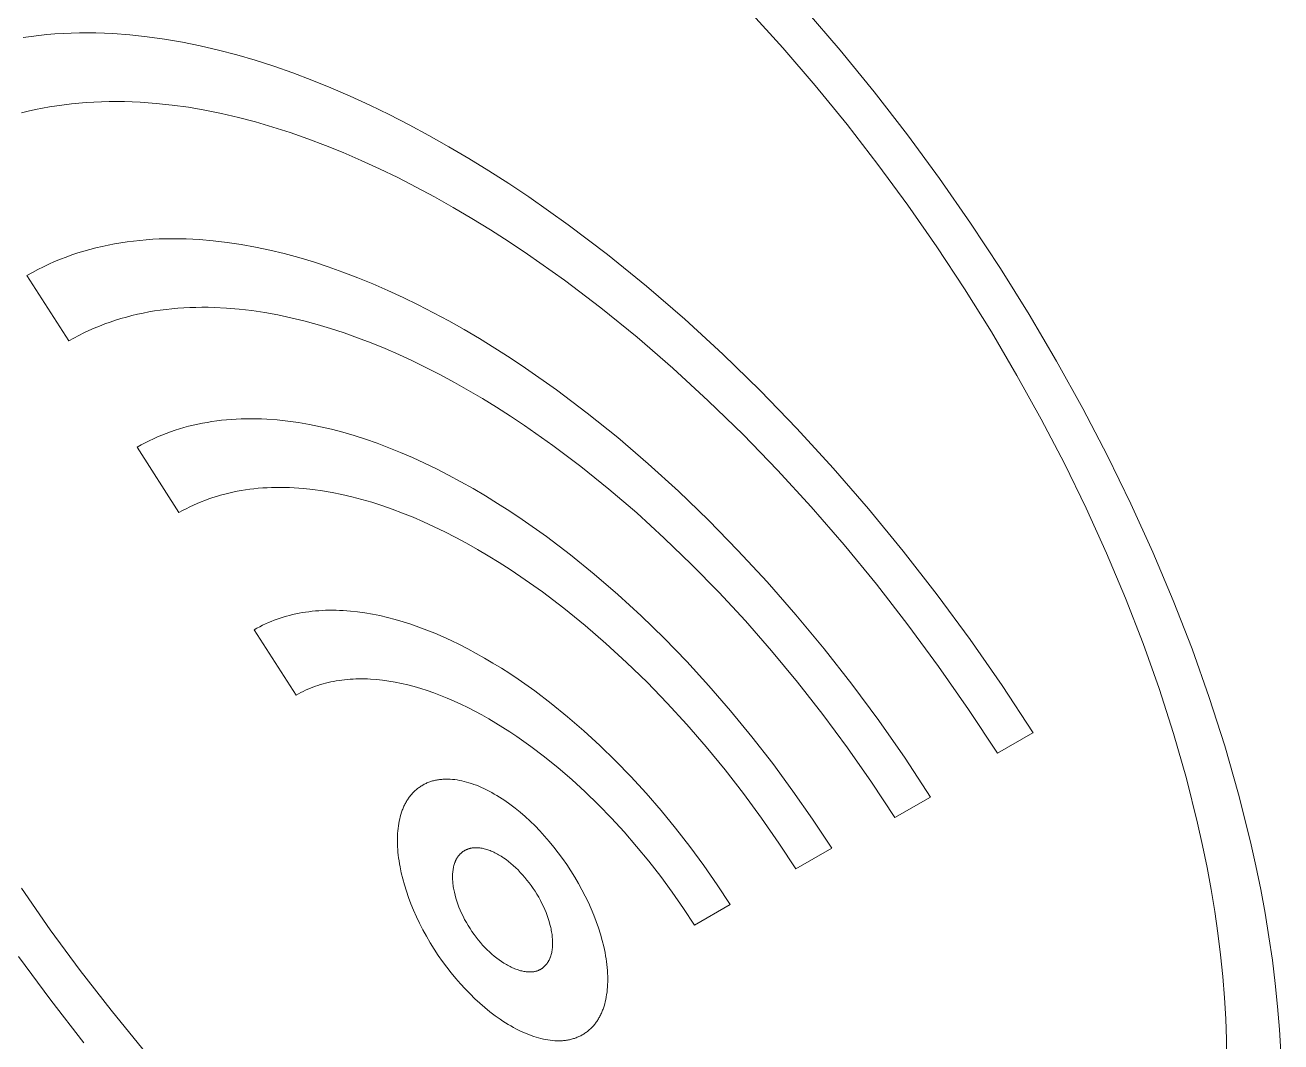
# Model space of a CAD drawing. Header units: inches. Extents: x -8 to 201, y -1 to 136.
# Drawn here: x 146.694 to 147.456, y 69.586 to 70.203 of the extents above; entities that cross this region are included whole.
import ezdxf

# ---------------------------------------------------------------- set-up
doc = ezdxf.new("R2010")
doc.units = ezdxf.units.IN
doc.layers.add('ZANO_R', color=7, linetype='Continuous', lineweight=0)

msp = doc.modelspace()

# ---------------------------------------------------------------- linework, layer by layer
at = {"layer": 'ZANO_R'}
for p, q in [((147.13373, 70.21169), (147.15401, 70.18938)), ((147.18885, 70.18794), (147.1676, 70.21263)), ((146.72234, 70.19824), (146.7174, 70.19802)), ((146.72732, 70.19836), (146.72234, 70.19824)), ((146.73233, 70.19838), (146.72732, 70.19836)), ((146.73738, 70.19832), (146.73233, 70.19838)), ((146.74247, 70.19817), (146.73738, 70.19832)), ((146.69803, 70.19627), (146.69329, 70.1956)), ((146.70282, 70.19685), (146.69803, 70.19627)), ((146.70764, 70.19733), (146.70282, 70.19685)), ((146.7125, 70.19772), (146.70764, 70.19733)), ((146.7174, 70.19802), (146.7125, 70.19772)), ((146.74759, 70.19793), (146.74247, 70.19817)), ((146.75794, 70.19717), (146.74759, 70.19793)), ((146.76842, 70.19605), (146.75794, 70.19717)), ((146.77904, 70.19457), (146.76842, 70.19605)), ((146.78979, 70.19272), (146.77904, 70.19457)), ((146.80066, 70.19052), (146.78979, 70.19272)), ((146.81165, 70.18796), (146.80066, 70.19052)), ((146.82276, 70.18504), (146.81165, 70.18796)), ((146.83398, 70.18175), (146.82276, 70.18504)), ((147.15401, 70.18938), (147.17381, 70.16638)), ((147.20955, 70.16258), (147.18885, 70.18794)), ((146.84531, 70.17811), (146.83398, 70.18175)), ((146.85674, 70.17412), (146.84531, 70.17811)), ((146.86828, 70.16976), (146.85674, 70.17412)), ((146.87991, 70.16505), (146.86828, 70.16976)), ((146.89163, 70.15998), (146.87991, 70.16505)), ((147.17381, 70.16638), (147.19308, 70.14276)), ((147.22966, 70.13659), (147.20955, 70.16258)), ((146.70061, 70.15181), (146.70491, 70.15268)), ((146.70491, 70.15268), (146.70925, 70.15347)), ((146.70925, 70.15347), (146.71363, 70.15418)), ((146.71363, 70.15418), (146.71805, 70.1548)), ((146.71805, 70.1548), (146.72251, 70.15533)), ((146.72251, 70.15533), (146.727, 70.15578)), ((146.727, 70.15578), (146.73153, 70.15615)), ((146.73153, 70.15615), (146.73609, 70.15643)), ((146.73609, 70.15643), (146.74069, 70.15663)), ((146.74069, 70.15663), (146.74533, 70.15674)), ((146.74533, 70.15674), (146.75, 70.15676)), ((146.75, 70.15676), (146.7547, 70.15671)), ((146.7547, 70.15671), (146.75944, 70.15656)), ((146.75944, 70.15656), (146.76421, 70.15634)), ((146.76421, 70.15634), (146.77385, 70.15563)), ((146.77385, 70.15563), (146.78362, 70.15459)), ((146.78362, 70.15459), (146.7935, 70.15321)), ((146.7935, 70.15321), (146.80351, 70.15149)), ((146.90344, 70.15455), (146.89163, 70.15998)), ((146.91534, 70.14877), (146.90344, 70.15455)), ((146.69212, 70.1498), (146.69634, 70.15085)), ((146.69634, 70.15085), (146.70061, 70.15181)), ((146.80351, 70.15149), (146.81364, 70.14944)), ((146.81364, 70.14944), (146.82387, 70.14705)), ((146.82387, 70.14705), (146.83422, 70.14433)), ((146.92732, 70.14263), (146.91534, 70.14877)), ((146.83422, 70.14433), (146.84467, 70.14127)), ((146.84467, 70.14127), (146.85522, 70.13788)), ((146.85522, 70.13788), (146.86587, 70.13416)), ((146.93937, 70.13614), (146.92732, 70.14263)), ((147.19308, 70.14276), (147.21181, 70.11857)), ((146.86587, 70.13416), (146.87661, 70.1301)), ((146.87661, 70.1301), (146.88744, 70.12571)), ((146.9515, 70.1293), (146.93937, 70.13614)), ((147.24914, 70.11004), (147.22966, 70.13659)), ((146.88744, 70.12571), (146.89836, 70.12099)), ((146.96365, 70.12213), (146.9515, 70.1293)), ((146.97577, 70.11466), (146.96365, 70.12213)), ((146.89836, 70.12099), (146.90936, 70.11594)), ((146.90936, 70.11594), (146.92044, 70.11056)), ((146.98786, 70.1069), (146.97577, 70.11466)), ((147.21181, 70.11857), (147.22996, 70.09384)), ((146.92044, 70.11056), (146.9316, 70.10484)), ((146.99992, 70.09885), (146.98786, 70.1069)), ((147.26797, 70.08297), (147.24914, 70.11004)), ((146.9316, 70.10484), (146.94282, 70.0988)), ((146.94282, 70.0988), (146.95412, 70.09242)), ((146.95412, 70.09242), (146.96543, 70.08574)), ((147.02391, 70.08191), (146.99992, 70.09885)), ((147.22996, 70.09384), (147.24749, 70.06863)), ((146.96543, 70.08574), (146.97672, 70.07879)), ((146.97672, 70.07879), (146.98798, 70.07156)), ((147.04771, 70.06386), (147.02391, 70.08191)), ((147.28611, 70.05543), (147.26797, 70.08297)), ((146.74106, 70.06883), (146.73735, 70.06795)), ((146.7448, 70.06963), (146.74106, 70.06883)), ((146.74858, 70.07036), (146.7448, 70.06963)), ((146.75238, 70.07101), (146.74858, 70.07036)), ((146.75622, 70.07158), (146.75238, 70.07101)), ((146.76008, 70.07208), (146.75622, 70.07158)), ((146.76398, 70.0725), (146.76008, 70.07208)), ((146.7679, 70.07285), (146.76398, 70.0725)), ((146.77185, 70.07312), (146.7679, 70.07285)), ((146.77583, 70.07332), (146.77185, 70.07312)), ((146.77984, 70.07344), (146.77583, 70.07332)), ((146.78387, 70.07349), (146.77984, 70.07344)), ((146.78793, 70.07347), (146.78387, 70.07349)), ((146.79201, 70.07337), (146.78793, 70.07347)), ((146.80025, 70.07296), (146.79201, 70.07337)), ((146.80859, 70.07225), (146.80025, 70.07296)), ((146.81702, 70.07126), (146.80859, 70.07225)), ((146.82554, 70.06998), (146.81702, 70.07126)), ((146.83414, 70.06842), (146.82554, 70.06998)), ((146.98798, 70.07156), (146.99921, 70.06407)), ((146.7193, 70.06237), (146.71579, 70.06102)), ((146.72284, 70.06365), (146.7193, 70.06237)), ((146.72641, 70.06484), (146.72284, 70.06365)), ((146.73003, 70.06595), (146.72641, 70.06484)), ((146.73367, 70.06699), (146.73003, 70.06595)), ((146.73735, 70.06795), (146.73367, 70.06699)), ((146.84281, 70.06658), (146.83414, 70.06842)), ((146.85156, 70.06446), (146.84281, 70.06658)), ((146.86038, 70.06207), (146.85156, 70.06446)), ((146.86927, 70.05941), (146.86038, 70.06207)), ((146.99921, 70.06407), (147.02155, 70.04828)), ((147.07129, 70.04474), (147.04771, 70.06386)), ((147.24749, 70.06863), (147.26439, 70.04298)), ((146.70212, 70.05482), (146.6988, 70.05307)), ((146.70548, 70.05649), (146.70212, 70.05482)), ((146.70888, 70.05808), (146.70548, 70.05649)), ((146.71232, 70.05959), (146.70888, 70.05808)), ((146.71579, 70.06102), (146.71232, 70.05959)), ((146.87821, 70.05647), (146.86927, 70.05941)), ((146.88722, 70.05327), (146.87821, 70.05647)), ((147.30353, 70.02748), (147.28611, 70.05543)), ((146.6988, 70.05307), (146.69552, 70.05124)), ((146.69552, 70.05124), (146.72094, 70.01156)), ((146.89627, 70.04981), (146.88722, 70.05327)), ((146.90537, 70.04608), (146.89627, 70.04981)), ((146.91452, 70.04209), (146.90537, 70.04608)), ((147.02155, 70.04828), (147.04372, 70.03148)), ((146.9237, 70.03784), (146.91452, 70.04209)), ((147.09461, 70.02459), (147.07129, 70.04474)), ((147.26439, 70.04298), (147.28061, 70.01695)), ((146.77642, 70.03015), (146.77995, 70.03061)), ((146.77995, 70.03061), (146.78351, 70.03099)), ((146.78351, 70.03099), (146.7871, 70.03131)), ((146.7871, 70.03131), (146.79071, 70.03156)), ((146.79071, 70.03156), (146.79434, 70.03174)), ((146.79434, 70.03174), (146.79801, 70.03185)), ((146.79801, 70.03185), (146.80169, 70.03189)), ((146.80169, 70.03189), (146.8054, 70.03187)), ((146.8054, 70.03187), (146.80913, 70.03178)), ((146.80913, 70.03178), (146.81667, 70.0314)), ((146.81667, 70.0314), (146.82429, 70.03076)), ((146.82429, 70.03076), (146.83199, 70.02985)), ((146.93292, 70.03334), (146.9237, 70.03784)), ((146.94217, 70.02859), (146.93292, 70.03334)), ((147.04372, 70.03148), (147.06568, 70.01367)), ((146.74591, 70.0229), (146.74918, 70.02399)), ((146.74918, 70.02399), (146.75248, 70.02501)), ((146.75248, 70.02501), (146.75581, 70.02595)), ((146.75581, 70.02595), (146.75917, 70.02683)), ((146.75917, 70.02683), (146.76256, 70.02763)), ((146.76256, 70.02763), (146.76598, 70.02837)), ((146.76598, 70.02837), (146.76943, 70.02903)), ((146.76943, 70.02903), (146.77291, 70.02963)), ((146.77291, 70.02963), (146.77642, 70.03015)), ((146.83199, 70.02985), (146.83978, 70.02868)), ((146.83978, 70.02868), (146.84764, 70.02726)), ((146.84764, 70.02726), (146.85557, 70.02557)), ((146.85557, 70.02557), (146.86357, 70.02364)), ((146.86357, 70.02364), (146.87163, 70.02145)), ((146.95145, 70.02359), (146.94217, 70.02859)), ((146.96074, 70.01834), (146.95145, 70.02359)), ((147.11763, 70.00345), (147.09461, 70.02459)), ((147.32018, 69.99917), (147.30353, 70.02748)), ((146.72698, 70.01484), (146.73005, 70.01636)), ((146.73005, 70.01636), (146.73315, 70.01782)), ((146.73315, 70.01782), (146.73629, 70.01919)), ((146.73629, 70.01919), (146.73947, 70.0205)), ((146.73947, 70.0205), (146.74267, 70.02174)), ((146.74267, 70.02174), (146.74591, 70.0229)), ((146.87163, 70.02145), (146.87975, 70.01902)), ((146.87975, 70.01902), (146.88793, 70.01634)), ((146.88793, 70.01634), (146.89615, 70.01341)), ((146.97006, 70.01284), (146.96074, 70.01834)), ((147.28061, 70.01695), (147.29612, 69.99058)), ((146.72094, 70.01156), (146.72394, 70.01324)), ((146.72394, 70.01324), (146.72698, 70.01484)), ((146.89615, 70.01341), (146.90443, 70.01024)), ((146.90443, 70.01024), (146.91275, 70.00683)), ((146.97939, 70.0071), (146.97006, 70.01284)), ((147.06568, 70.01367), (147.08739, 69.99491)), ((146.91275, 70.00683), (146.92111, 70.00319)), ((146.92111, 70.00319), (146.9295, 69.9993)), ((146.98872, 70.00113), (146.97939, 70.0071)), ((146.99806, 69.99491), (146.98872, 70.00113)), ((147.14033, 69.98133), (147.11763, 70.00345)), ((146.9295, 69.9993), (146.93793, 69.99519)), ((146.93793, 69.99519), (146.94638, 69.99085)), ((147.01674, 69.98178), (146.99806, 69.99491)), ((147.08739, 69.99491), (147.10883, 69.97521)), ((147.33605, 69.97054), (147.32018, 69.99917)), ((146.94638, 69.99085), (146.95486, 69.98627)), ((146.95486, 69.98627), (146.96336, 69.98147)), ((147.29612, 69.99058), (147.3109, 69.96392)), ((146.96336, 69.98147), (146.97187, 69.97645)), ((147.03538, 69.96773), (147.01674, 69.98178)), ((147.16266, 69.95829), (147.14033, 69.98133)), ((146.97187, 69.97645), (146.9804, 69.97121)), ((146.9804, 69.97121), (146.98893, 69.96574)), ((147.10883, 69.97521), (147.12997, 69.95462)), ((147.3511, 69.94166), (147.33605, 69.97054)), ((146.80483, 69.96207), (146.80197, 69.96155)), ((146.80772, 69.96253), (146.80483, 69.96207)), ((146.81063, 69.96294), (146.80772, 69.96253)), ((146.81356, 69.9633), (146.81063, 69.96294)), ((146.81652, 69.96359), (146.81356, 69.9633)), ((146.81951, 69.96384), (146.81652, 69.96359)), ((146.82252, 69.96402), (146.81951, 69.96384)), ((146.82555, 69.96415), (146.82252, 69.96402)), ((146.8286, 69.96422), (146.82555, 69.96415)), ((146.83168, 69.96424), (146.8286, 69.96422)), ((146.83478, 69.9642), (146.83168, 69.96424)), ((146.8379, 69.96411), (146.83478, 69.9642)), ((146.84104, 69.96396), (146.8379, 69.96411)), ((146.84739, 69.9635), (146.84104, 69.96396)), ((146.85383, 69.96281), (146.84739, 69.9635)), ((146.86035, 69.9619), (146.85383, 69.96281)), ((146.98893, 69.96574), (146.99747, 69.96006)), ((147.05396, 69.95278), (147.03538, 69.96773)), ((147.3109, 69.96392), (147.32492, 69.93702)), ((146.78003, 69.95536), (146.77741, 69.95433)), ((146.78267, 69.95633), (146.78003, 69.95536)), ((146.78535, 69.95724), (146.78267, 69.95633)), ((146.78805, 69.9581), (146.78535, 69.95724)), ((146.79078, 69.9589), (146.78805, 69.9581)), ((146.79354, 69.95965), (146.79078, 69.9589)), ((146.79632, 69.96034), (146.79354, 69.95965)), ((146.79913, 69.96097), (146.79632, 69.96034)), ((146.80197, 69.96155), (146.79913, 69.96097)), ((146.86694, 69.96077), (146.86035, 69.9619)), ((146.87361, 69.95942), (146.86694, 69.96077)), ((146.88036, 69.95784), (146.87361, 69.95942)), ((146.88717, 69.95605), (146.88036, 69.95784)), ((146.89406, 69.95404), (146.88717, 69.95605)), ((146.99747, 69.96006), (147.01454, 69.94806)), ((147.12997, 69.95462), (147.15078, 69.93315)), ((147.1846, 69.93434), (147.16266, 69.95829)), ((146.76473, 69.94834), (146.76229, 69.94698)), ((146.76229, 69.94698), (146.78771, 69.9073)), ((146.76721, 69.94965), (146.76473, 69.94834)), ((146.76972, 69.95091), (146.76721, 69.94965)), ((146.77225, 69.9521), (146.76972, 69.95091)), ((146.77481, 69.95324), (146.77225, 69.9521)), ((146.77741, 69.95433), (146.77481, 69.95324)), ((146.90101, 69.9518), (146.89406, 69.95404)), ((146.90803, 69.94935), (146.90101, 69.9518)), ((146.91511, 69.94668), (146.90803, 69.94935)), ((147.01454, 69.94806), (147.03158, 69.93522)), ((147.07243, 69.93695), (147.05396, 69.95278)), ((146.92224, 69.94379), (146.91511, 69.94668)), ((146.92944, 69.94068), (146.92224, 69.94379)), ((146.93669, 69.93735), (146.92944, 69.94068)), ((147.36529, 69.91257), (147.3511, 69.94166)), ((146.94399, 69.9338), (146.93669, 69.93735)), ((146.95134, 69.93003), (146.94399, 69.9338)), ((147.03158, 69.93522), (147.04856, 69.92155)), ((147.09076, 69.92026), (147.07243, 69.93695)), ((147.15078, 69.93315), (147.17121, 69.91086)), ((147.20611, 69.90953), (147.1846, 69.93434)), ((147.32492, 69.93702), (147.33813, 69.90992)), ((146.95874, 69.92605), (146.95134, 69.93003)), ((146.96618, 69.92185), (146.95874, 69.92605)), ((146.80582, 69.9156), (146.8082, 69.91641)), ((146.8082, 69.91641), (146.8106, 69.91717)), ((146.8106, 69.91717), (146.81302, 69.91788)), ((146.81302, 69.91788), (146.81547, 69.91855)), ((146.81547, 69.91855), (146.81795, 69.91916)), ((146.81795, 69.91916), (146.82044, 69.91972)), ((146.82044, 69.91972), (146.82296, 69.92023)), ((146.82296, 69.92023), (146.8255, 69.92069)), ((146.8255, 69.92069), (146.82806, 69.92111)), ((146.82806, 69.92111), (146.83065, 69.92147)), ((146.83065, 69.92147), (146.83326, 69.92178)), ((146.83326, 69.92178), (146.83589, 69.92205)), ((146.83589, 69.92205), (146.83854, 69.92226)), ((146.83854, 69.92226), (146.84121, 69.92243)), ((146.84121, 69.92243), (146.8439, 69.92254)), ((146.8439, 69.92254), (146.84661, 69.92261)), ((146.84661, 69.92261), (146.84935, 69.92262)), ((146.84935, 69.92262), (146.8521, 69.92259)), ((146.8521, 69.92259), (146.85487, 69.9225)), ((146.85487, 69.9225), (146.85766, 69.92237)), ((146.85766, 69.92237), (146.8633, 69.92196)), ((146.8633, 69.92196), (146.86902, 69.92135)), ((146.86902, 69.92135), (146.87481, 69.92054)), ((146.87481, 69.92054), (146.88066, 69.91954)), ((146.88066, 69.91954), (146.88659, 69.91834)), ((146.88659, 69.91834), (146.89258, 69.91694)), ((146.89258, 69.91694), (146.89863, 69.91535)), ((146.97363, 69.91745), (146.96618, 69.92185)), ((146.98107, 69.91287), (146.97363, 69.91745)), ((147.04856, 69.92155), (147.06544, 69.90709)), ((147.10891, 69.90273), (147.09076, 69.92026)), ((146.78988, 69.90851), (146.79208, 69.90967)), ((146.79208, 69.90967), (146.79431, 69.91079)), ((146.79431, 69.91079), (146.79656, 69.91185)), ((146.79656, 69.91185), (146.79884, 69.91286)), ((146.79884, 69.91286), (146.80114, 69.91382)), ((146.80114, 69.91382), (146.80347, 69.91474)), ((146.80347, 69.91474), (146.80582, 69.9156)), ((146.89863, 69.91535), (146.90475, 69.91356)), ((146.90475, 69.91356), (146.91092, 69.91157)), ((146.91092, 69.91157), (146.91715, 69.90939)), ((146.91715, 69.90939), (146.92344, 69.90702)), ((146.98849, 69.9081), (146.98107, 69.91287)), ((147.17121, 69.91086), (147.19125, 69.88775)), ((147.22716, 69.8839), (147.20611, 69.90953)), ((147.33813, 69.90992), (147.35052, 69.88268)), ((147.3786, 69.88332), (147.36529, 69.91257)), ((146.78771, 69.9073), (146.78988, 69.90851)), ((146.92344, 69.90702), (146.92978, 69.90445)), ((146.92978, 69.90445), (146.93617, 69.90169)), ((146.93617, 69.90169), (146.94261, 69.89873)), ((146.99589, 69.90316), (146.98849, 69.9081)), ((147.01062, 69.89276), (146.99589, 69.90316)), ((147.06544, 69.90709), (147.08219, 69.89183)), ((147.12686, 69.88439), (147.10891, 69.90273)), ((146.94261, 69.89873), (146.94909, 69.89558)), ((146.94909, 69.89558), (146.95562, 69.89224)), ((146.95562, 69.89224), (146.96219, 69.8887)), ((146.96219, 69.8887), (146.96879, 69.88497)), ((147.02522, 69.88169), (147.01062, 69.89276)), ((147.08219, 69.89183), (147.09879, 69.87582)), ((147.19125, 69.88775), (147.21085, 69.86388)), ((146.96879, 69.88497), (146.97541, 69.88106)), ((146.97541, 69.88106), (146.98202, 69.87699)), ((147.03969, 69.86996), (147.02522, 69.88169)), ((147.14457, 69.86524), (147.12686, 69.88439)), ((147.24772, 69.85747), (147.22716, 69.8839)), ((147.35052, 69.88268), (147.36205, 69.85534)), ((147.39098, 69.85397), (147.3786, 69.88332)), ((146.98202, 69.87699), (146.98861, 69.87276)), ((146.98861, 69.87276), (146.99518, 69.86838)), ((147.09879, 69.87582), (147.1152, 69.85905)), ((146.99518, 69.86838), (147.00826, 69.85914)), ((147.054, 69.85759), (147.03969, 69.86996)), ((147.162, 69.84532), (147.14457, 69.86524)), ((147.21085, 69.86388), (147.22999, 69.83926)), ((147.00826, 69.85914), (147.02123, 69.84931)), ((147.06813, 69.84461), (147.054, 69.85759)), ((147.1152, 69.85905), (147.13138, 69.84155)), ((147.26774, 69.83027), (147.24772, 69.85747)), ((146.8726, 69.8478), (146.87055, 69.84763)), ((146.87466, 69.84793), (146.8726, 69.8478)), ((146.87674, 69.84801), (146.87466, 69.84793)), ((146.87883, 69.84806), (146.87674, 69.84801)), ((146.88094, 69.84808), (146.87883, 69.84806)), ((146.88306, 69.84805), (146.88094, 69.84808)), ((146.8852, 69.84799), (146.88306, 69.84805)), ((146.88736, 69.84788), (146.8852, 69.84799)), ((146.89171, 69.84757), (146.88736, 69.84788)), ((147.02123, 69.84931), (147.03408, 69.83889)), ((147.36205, 69.85534), (147.37269, 69.82796)), ((147.4024, 69.82456), (147.39098, 69.85397)), ((146.84197, 69.84054), (146.84021, 69.83976)), ((146.84374, 69.84128), (146.84197, 69.84054)), ((146.84554, 69.84198), (146.84374, 69.84128)), ((146.84735, 69.84265), (146.84554, 69.84198)), ((146.84919, 69.84328), (146.84735, 69.84265)), ((146.85104, 69.84387), (146.84919, 69.84328)), ((146.85291, 69.84442), (146.85104, 69.84387)), ((146.8548, 69.84493), (146.85291, 69.84442)), ((146.85671, 69.8454), (146.8548, 69.84493)), ((146.85863, 69.84583), (146.85671, 69.8454)), ((146.86058, 69.84623), (146.85863, 69.84583)), ((146.86254, 69.84659), (146.86058, 69.84623)), ((146.86452, 69.84691), (146.86254, 69.84659)), ((146.86651, 69.84719), (146.86452, 69.84691)), ((146.86852, 69.84743), (146.86651, 69.84719)), ((146.87055, 69.84763), (146.86852, 69.84743)), ((146.89612, 69.8471), (146.89171, 69.84757)), ((146.90059, 69.84647), (146.89612, 69.8471)), ((146.90511, 69.8457), (146.90059, 69.84647)), ((146.90968, 69.84477), (146.90511, 69.8457)), ((146.9143, 69.84369), (146.90968, 69.84477)), ((146.91898, 69.84246), (146.9143, 69.84369)), ((146.9237, 69.84108), (146.91898, 69.84246)), ((146.92846, 69.83955), (146.9237, 69.84108)), ((147.08206, 69.83104), (147.06813, 69.84461)), ((147.13138, 69.84155), (147.14731, 69.82334)), ((147.17911, 69.82463), (147.162, 69.84532)), ((146.83506, 69.83718), (146.83338, 69.83624)), ((146.83338, 69.83624), (146.8588, 69.79657)), ((146.83675, 69.83808), (146.83506, 69.83718)), ((146.83847, 69.83894), (146.83675, 69.83808)), ((146.84021, 69.83976), (146.83847, 69.83894)), ((146.93327, 69.83787), (146.92846, 69.83955)), ((146.93812, 69.83604), (146.93327, 69.83787)), ((146.94301, 69.83406), (146.93812, 69.83604)), ((146.94794, 69.83193), (146.94301, 69.83406)), ((147.03408, 69.83889), (147.04679, 69.82791)), ((147.22999, 69.83926), (147.24864, 69.81393)), ((146.95291, 69.82965), (146.94794, 69.83193)), ((146.95792, 69.82721), (146.95291, 69.82965)), ((146.96295, 69.82463), (146.95792, 69.82721)), ((147.04679, 69.82791), (147.05934, 69.81638)), ((147.09577, 69.81689), (147.08206, 69.83104)), ((147.28719, 69.80235), (147.26774, 69.83027)), ((147.37269, 69.82796), (147.38242, 69.80057)), ((146.96802, 69.8219), (146.96295, 69.82463)), ((146.97312, 69.81902), (146.96802, 69.8219)), ((146.97823, 69.81601), (146.97312, 69.81902)), ((147.14731, 69.82334), (147.16295, 69.80444)), ((147.19588, 69.80321), (147.17911, 69.82463)), ((147.41284, 69.79516), (147.4024, 69.82456)), ((146.98333, 69.81287), (146.97823, 69.81601)), ((146.98842, 69.8096), (146.98333, 69.81287)), ((147.05934, 69.81638), (147.07171, 69.80433)), ((147.10924, 69.8022), (147.09577, 69.81689)), ((147.24864, 69.81393), (147.26676, 69.78793)), ((146.8705, 69.80192), (146.87203, 69.80245)), ((146.87203, 69.80245), (146.87358, 69.80294)), ((146.87358, 69.80294), (146.87515, 69.8034)), ((146.87515, 69.8034), (146.87673, 69.80383)), ((146.87673, 69.80383), (146.87833, 69.80422)), ((146.87833, 69.80422), (146.87994, 69.80458)), ((146.87994, 69.80458), (146.88157, 69.80492)), ((146.88157, 69.80492), (146.88321, 69.80521)), ((146.88321, 69.80521), (146.88486, 69.80548)), ((146.88486, 69.80548), (146.88653, 69.80572)), ((146.88653, 69.80572), (146.88822, 69.80592)), ((146.88822, 69.80592), (146.88991, 69.80609)), ((146.88991, 69.80609), (146.89162, 69.80623)), ((146.89162, 69.80623), (146.89335, 69.80633)), ((146.89335, 69.80633), (146.89509, 69.80641)), ((146.89509, 69.80641), (146.89684, 69.80645)), ((146.89684, 69.80645), (146.8986, 69.80646)), ((146.8986, 69.80646), (146.90038, 69.80644)), ((146.90038, 69.80644), (146.90217, 69.80638)), ((146.90217, 69.80638), (146.90397, 69.8063)), ((146.90397, 69.8063), (146.90762, 69.80603)), ((146.90762, 69.80603), (146.91131, 69.80564)), ((146.91131, 69.80564), (146.91504, 69.80512)), ((146.91504, 69.80512), (146.91883, 69.80447)), ((146.91883, 69.80447), (146.92265, 69.80369)), ((146.92265, 69.80369), (146.92652, 69.80279)), ((146.92652, 69.80279), (146.93043, 69.80176)), ((146.99349, 69.80622), (146.98842, 69.8096)), ((147.00358, 69.79909), (146.99349, 69.80622)), ((147.07171, 69.80433), (147.08388, 69.79176)), ((147.12244, 69.78697), (147.10924, 69.8022)), ((147.16295, 69.80444), (147.17828, 69.78486)), ((147.21227, 69.78107), (147.19588, 69.80321)), ((147.30605, 69.77374), (147.28719, 69.80235)), ((146.85881, 69.79656), (146.86021, 69.79734)), ((146.86021, 69.79734), (146.86163, 69.7981)), ((146.86163, 69.7981), (146.86307, 69.79881)), ((146.86307, 69.79881), (146.86452, 69.7995)), ((146.86452, 69.7995), (146.86599, 69.80015)), ((146.86599, 69.80015), (146.86748, 69.80078)), ((146.86748, 69.80078), (146.86898, 69.80136)), ((146.86898, 69.80136), (146.8705, 69.80192)), ((146.93043, 69.80176), (146.93438, 69.80061)), ((146.93438, 69.80061), (146.93837, 69.79933)), ((146.93837, 69.79933), (146.94239, 69.79792)), ((146.94239, 69.79792), (146.94645, 69.79639)), ((146.94645, 69.79639), (146.95054, 69.79473)), ((146.95054, 69.79473), (146.95467, 69.79294)), ((147.01359, 69.7915), (147.00358, 69.79909)), ((147.38242, 69.80057), (147.39118, 69.77324)), ((147.42225, 69.7658), (147.41284, 69.79516)), ((146.95467, 69.79294), (146.95883, 69.79103)), ((146.95883, 69.79103), (146.96301, 69.789)), ((146.96301, 69.789), (146.96723, 69.78684)), ((146.96723, 69.78684), (146.97147, 69.78456)), ((147.02351, 69.78346), (147.01359, 69.7915)), ((147.08388, 69.79176), (147.09584, 69.77871)), ((147.13536, 69.77124), (147.12244, 69.78697)), ((147.26676, 69.78793), (147.28432, 69.76128)), ((146.97147, 69.78456), (146.97574, 69.78215)), ((146.97574, 69.78215), (146.98002, 69.77962)), ((146.98002, 69.77962), (146.98428, 69.77699)), ((147.03332, 69.77498), (147.02351, 69.78346)), ((147.17828, 69.78486), (147.19326, 69.76462)), ((147.22824, 69.75823), (147.21227, 69.78107)), ((146.98428, 69.77699), (146.98854, 69.77426)), ((146.98854, 69.77426), (146.99278, 69.77143)), ((147.043, 69.76608), (147.03332, 69.77498)), ((147.09584, 69.77871), (147.10757, 69.76519)), ((147.28432, 69.76128), (147.3058, 69.7736)), ((147.3058, 69.7736), (147.30605, 69.77374)), ((147.39118, 69.77324), (147.39897, 69.74599)), ((146.99278, 69.77143), (147.00123, 69.76547)), ((147.00123, 69.76547), (147.0096, 69.75911)), ((147.05255, 69.75678), (147.043, 69.76608)), ((147.10757, 69.76519), (147.11904, 69.75122)), ((147.14797, 69.75502), (147.13536, 69.77124)), ((147.19326, 69.76462), (147.20785, 69.74375)), ((147.43062, 69.73655), (147.42225, 69.7658)), ((147.0096, 69.75911), (147.0179, 69.75238)), ((147.06194, 69.74709), (147.05255, 69.75678)), ((147.24376, 69.73471), (147.22824, 69.75823)), ((147.0179, 69.75238), (147.02611, 69.74529)), ((147.11904, 69.75122), (147.13024, 69.73681)), ((147.16025, 69.73833), (147.14797, 69.75502)), ((146.93449, 69.74127), (146.93398, 69.74093)), ((146.93501, 69.74159), (146.93449, 69.74127)), ((146.93555, 69.74191), (146.93501, 69.74159)), ((146.93607, 69.7422), (146.93555, 69.74191)), ((146.9366, 69.74248), (146.93607, 69.7422)), ((146.93713, 69.74274), (146.9366, 69.74248)), ((146.93767, 69.743), (146.93713, 69.74274)), ((146.93822, 69.74324), (146.93767, 69.743)), ((146.93877, 69.74347), (146.93822, 69.74324)), ((146.93933, 69.74369), (146.93877, 69.74347)), ((146.9399, 69.7439), (146.93933, 69.74369)), ((146.94047, 69.7441), (146.9399, 69.7439)), ((146.94105, 69.74428), (146.94047, 69.7441)), ((146.94163, 69.74445), (146.94105, 69.74428)), ((146.94222, 69.74461), (146.94163, 69.74445)), ((146.94281, 69.74476), (146.94222, 69.74461)), ((146.94341, 69.74489), (146.94281, 69.74476)), ((146.94402, 69.74502), (146.94341, 69.74489)), ((146.94463, 69.74513), (146.94402, 69.74502)), ((146.94525, 69.74523), (146.94463, 69.74513)), ((146.94587, 69.74531), (146.94525, 69.74523)), ((146.94649, 69.74539), (146.94587, 69.74531)), ((146.94713, 69.74545), (146.94649, 69.74539)), ((146.94776, 69.7455), (146.94713, 69.74545)), ((146.94841, 69.74554), (146.94776, 69.7455)), ((146.94905, 69.74557), (146.94841, 69.74554)), ((146.9497, 69.74559), (146.94905, 69.74557)), ((146.95036, 69.74559), (146.9497, 69.74559)), ((146.95102, 69.74558), (146.95036, 69.74559)), ((146.95169, 69.74556), (146.95102, 69.74558)), ((146.95236, 69.74553), (146.95169, 69.74556)), ((146.95372, 69.74543), (146.95236, 69.74553)), ((146.95509, 69.74528), (146.95372, 69.74543)), ((146.95648, 69.74509), (146.95509, 69.74528)), ((146.95789, 69.74485), (146.95648, 69.74509)), ((146.95931, 69.74456), (146.95789, 69.74485)), ((146.96075, 69.74423), (146.95931, 69.74456)), ((146.9622, 69.74384), (146.96075, 69.74423)), ((146.96367, 69.74341), (146.9622, 69.74384)), ((146.96516, 69.74294), (146.96367, 69.74341)), ((146.96665, 69.74241), (146.96516, 69.74294)), ((146.96816, 69.74184), (146.96665, 69.74241)), ((146.96969, 69.74123), (146.96816, 69.74184)), ((146.97122, 69.74056), (146.96969, 69.74123)), ((147.02611, 69.74529), (147.03421, 69.73785)), ((147.07117, 69.73702), (147.06194, 69.74709)), ((147.20785, 69.74375), (147.22204, 69.72225)), ((147.39897, 69.74599), (147.40575, 69.71889)), ((146.92673, 69.73359), (146.92639, 69.73306)), ((146.92708, 69.7341), (146.92673, 69.73359)), ((146.92744, 69.7346), (146.92708, 69.7341)), ((146.92781, 69.7351), (146.92744, 69.7346)), ((146.92819, 69.73558), (146.92781, 69.7351)), ((146.92858, 69.73606), (146.92819, 69.73558)), ((146.92898, 69.73652), (146.92858, 69.73606)), ((146.92939, 69.73697), (146.92898, 69.73652)), ((146.9298, 69.73742), (146.92939, 69.73697)), ((146.93023, 69.73785), (146.9298, 69.73742)), ((146.93066, 69.73827), (146.93023, 69.73785)), ((146.93111, 69.73869), (146.93066, 69.73827)), ((146.93156, 69.73909), (146.93111, 69.73869)), ((146.93203, 69.73948), (146.93156, 69.73909)), ((146.9325, 69.73986), (146.93203, 69.73948)), ((146.93299, 69.74023), (146.9325, 69.73986)), ((146.93348, 69.74059), (146.93299, 69.74023)), ((146.93398, 69.74093), (146.93348, 69.74059)), ((146.97277, 69.73985), (146.97122, 69.74056)), ((146.97433, 69.7391), (146.97277, 69.73985)), ((146.97589, 69.73829), (146.97433, 69.7391)), ((146.97747, 69.73744), (146.97589, 69.73829)), ((146.97906, 69.73655), (146.97747, 69.73744)), ((146.98065, 69.73561), (146.97906, 69.73655)), ((146.98224, 69.73463), (146.98065, 69.73561)), ((146.98382, 69.73361), (146.98224, 69.73463)), ((146.9854, 69.73256), (146.98382, 69.73361)), ((147.03421, 69.73785), (147.0422, 69.73007)), ((147.08022, 69.72658), (147.07117, 69.73702)), ((147.13024, 69.73681), (147.14116, 69.72199)), ((147.17219, 69.7212), (147.16025, 69.73833)), ((147.22204, 69.72225), (147.24376, 69.73471)), ((147.43789, 69.70746), (147.43062, 69.73655)), ((146.92325, 69.72671), (146.9228, 69.72544)), ((146.92348, 69.72733), (146.92325, 69.72671)), ((146.92373, 69.72794), (146.92348, 69.72733)), ((146.92399, 69.72855), (146.92373, 69.72794)), ((146.92426, 69.72914), (146.92399, 69.72855)), ((146.92453, 69.72973), (146.92426, 69.72914)), ((146.92482, 69.73031), (146.92453, 69.72973)), ((146.92511, 69.73088), (146.92482, 69.73031)), ((146.92542, 69.73144), (146.92511, 69.73088)), ((146.92573, 69.73199), (146.92542, 69.73144)), ((146.92606, 69.73253), (146.92573, 69.73199)), ((146.92639, 69.73306), (146.92606, 69.73253)), ((146.98855, 69.73034), (146.9854, 69.73256)), ((146.99166, 69.72797), (146.98855, 69.73034)), ((146.99475, 69.72547), (146.99166, 69.72797)), ((147.0422, 69.73007), (147.05006, 69.72195)), ((147.08908, 69.7158), (147.08022, 69.72658)), ((146.9211, 69.71862), (146.92087, 69.71716)), ((146.92137, 69.72004), (146.9211, 69.71862)), ((146.92167, 69.72144), (146.92137, 69.72004)), ((146.92201, 69.7228), (146.92167, 69.72144)), ((146.92238, 69.72414), (146.92201, 69.7228)), ((146.9228, 69.72544), (146.92238, 69.72414)), ((146.99781, 69.72283), (146.99475, 69.72547)), ((147.00082, 69.72006), (146.99781, 69.72283)), ((147.00379, 69.71716), (147.00082, 69.72006)), ((147.05006, 69.72195), (147.05778, 69.71353)), ((147.14116, 69.72199), (147.15176, 69.70677)), ((147.18377, 69.70364), (147.17219, 69.7212)), ((147.40575, 69.71889), (147.40874, 69.70541)), ((146.92033, 69.71107), (146.92029, 69.70949)), ((146.92041, 69.71264), (146.92033, 69.71107)), ((146.92053, 69.71417), (146.92041, 69.71264)), ((146.92068, 69.71568), (146.92053, 69.71417)), ((146.92087, 69.71716), (146.92068, 69.71568)), ((147.00672, 69.71415), (147.00379, 69.71716)), ((147.00959, 69.71101), (147.00672, 69.71415)), ((147.01241, 69.70776), (147.00959, 69.71101)), ((147.05778, 69.71353), (147.06536, 69.7048)), ((147.09772, 69.70468), (147.08908, 69.7158)), ((146.92029, 69.70949), (146.92028, 69.70788)), ((146.92028, 69.70788), (146.92031, 69.70624)), ((146.92031, 69.70624), (146.92037, 69.70459)), ((146.92037, 69.70459), (146.92047, 69.70291)), ((146.96251, 69.70296), (146.96277, 69.70307)), ((146.96277, 69.70307), (146.96304, 69.70317)), ((146.96304, 69.70317), (146.96331, 69.70326)), ((146.96331, 69.70326), (146.96359, 69.70335)), ((146.96359, 69.70335), (146.96387, 69.70343)), ((146.96387, 69.70343), (146.96415, 69.7035)), ((146.96415, 69.7035), (146.96443, 69.70357)), ((146.96443, 69.70357), (146.96471, 69.70364)), ((146.96471, 69.70364), (146.965, 69.7037)), ((146.965, 69.7037), (146.96529, 69.70375)), ((146.96529, 69.70375), (146.96559, 69.7038)), ((146.96559, 69.7038), (146.96588, 69.70384)), ((146.96588, 69.70384), (146.96618, 69.70387)), ((146.96618, 69.70387), (146.96648, 69.70391)), ((146.96648, 69.70391), (146.96678, 69.70393)), ((146.96678, 69.70393), (146.96709, 69.70395)), ((146.96709, 69.70395), (146.9674, 69.70396)), ((146.9674, 69.70396), (146.96771, 69.70397)), ((146.96771, 69.70397), (146.96802, 69.70397)), ((146.96802, 69.70397), (146.96833, 69.70397)), ((146.96833, 69.70397), (146.96865, 69.70396)), ((146.96865, 69.70396), (146.96897, 69.70394)), ((146.96897, 69.70394), (146.96961, 69.7039)), ((146.96961, 69.7039), (146.97027, 69.70383)), ((146.97027, 69.70383), (146.97093, 69.70373)), ((146.97093, 69.70373), (146.9716, 69.70362)), ((146.9716, 69.70362), (146.97228, 69.70348)), ((146.97228, 69.70348), (146.97296, 69.70332)), ((146.97296, 69.70332), (146.97365, 69.70314)), ((146.97365, 69.70314), (146.97435, 69.70294)), ((147.01517, 69.7044), (147.01241, 69.70776)), ((147.01786, 69.70094), (147.01517, 69.7044)), ((147.06536, 69.7048), (147.07276, 69.69577)), ((147.10614, 69.69324), (147.09772, 69.70468)), ((147.15176, 69.70677), (147.16204, 69.69118)), ((147.16204, 69.69118), (147.18377, 69.70364)), ((147.40874, 69.70541), (147.41148, 69.69199)), ((147.44111, 69.69298), (147.43789, 69.70746)), ((146.92047, 69.70291), (146.92061, 69.70121)), ((146.92061, 69.70121), (146.92079, 69.69949)), ((146.92079, 69.69949), (146.921, 69.69775)), ((146.921, 69.69775), (146.92124, 69.69599)), ((146.92124, 69.69599), (146.92153, 69.69422)), ((146.95524, 69.69528), (146.95536, 69.69557)), ((146.95536, 69.69557), (146.95548, 69.69586)), ((146.95548, 69.69586), (146.95561, 69.69614)), ((146.95561, 69.69614), (146.95574, 69.69642)), ((146.95574, 69.69642), (146.95587, 69.6967)), ((146.95587, 69.6967), (146.95601, 69.69697)), ((146.95601, 69.69697), (146.95616, 69.69723)), ((146.95616, 69.69723), (146.95631, 69.6975)), ((146.95631, 69.6975), (146.95646, 69.69775)), ((146.95646, 69.69775), (146.95662, 69.69801)), ((146.95662, 69.69801), (146.95678, 69.69826)), ((146.95678, 69.69826), (146.95695, 69.6985)), ((146.95695, 69.6985), (146.95712, 69.69874)), ((146.95712, 69.69874), (146.95729, 69.69898)), ((146.95729, 69.69898), (146.95747, 69.69921)), ((146.95747, 69.69921), (146.95766, 69.69943)), ((146.95766, 69.69943), (146.95785, 69.69965)), ((146.95785, 69.69965), (146.95804, 69.69987)), ((146.95804, 69.69987), (146.95824, 69.70008)), ((146.95824, 69.70008), (146.95844, 69.70029)), ((146.95844, 69.70029), (146.95865, 69.70049)), ((146.95865, 69.70049), (146.95886, 69.70068)), ((146.95886, 69.70068), (146.95908, 69.70088)), ((146.95908, 69.70088), (146.9593, 69.70106)), ((146.9593, 69.70106), (146.95952, 69.70124)), ((146.95952, 69.70124), (146.95975, 69.70142)), ((146.95975, 69.70142), (146.95999, 69.70159)), ((146.95999, 69.70159), (146.96023, 69.70175)), ((146.96023, 69.70175), (146.96047, 69.70191)), ((146.96047, 69.70191), (146.96072, 69.70207)), ((146.96072, 69.70207), (146.96097, 69.70222)), ((146.96097, 69.70222), (146.96122, 69.70236)), ((146.96122, 69.70236), (146.96147, 69.70249)), ((146.96147, 69.70249), (146.96172, 69.70262)), ((146.96172, 69.70262), (146.96198, 69.70274)), ((146.96198, 69.70274), (146.96224, 69.70285)), ((146.96224, 69.70285), (146.96251, 69.70296)), ((146.97435, 69.70294), (146.97506, 69.70271)), ((146.97506, 69.70271), (146.97577, 69.70246)), ((146.97577, 69.70246), (146.97649, 69.70219)), ((146.97649, 69.70219), (146.97721, 69.7019)), ((146.97721, 69.7019), (146.97795, 69.70158)), ((146.97795, 69.70158), (146.97868, 69.70124)), ((146.97868, 69.70124), (146.97942, 69.70088)), ((146.97942, 69.70088), (146.98017, 69.7005)), ((146.98017, 69.7005), (146.98092, 69.7001)), ((146.98092, 69.7001), (146.98167, 69.69967)), ((146.98167, 69.69967), (146.98243, 69.69922)), ((146.98243, 69.69922), (146.98319, 69.69876)), ((146.98319, 69.69876), (146.98394, 69.69827)), ((146.98394, 69.69827), (146.98469, 69.69777)), ((146.98469, 69.69777), (146.98619, 69.69672)), ((146.98619, 69.69672), (146.98767, 69.69559)), ((146.98767, 69.69559), (146.98914, 69.6944)), ((147.02048, 69.69738), (147.01786, 69.70094)), ((147.02303, 69.69372), (147.02048, 69.69738)), ((147.07276, 69.69577), (147.08, 69.68647)), ((146.92153, 69.69422), (146.92185, 69.69243)), ((146.92185, 69.69243), (146.92259, 69.68879)), ((146.92259, 69.68879), (146.92348, 69.6851)), ((146.95374, 69.68754), (146.95378, 69.68829)), ((146.95378, 69.68829), (146.95384, 69.68902)), ((146.95384, 69.68902), (146.95391, 69.68973)), ((146.95391, 69.68973), (146.954, 69.69044)), ((146.954, 69.69044), (146.95411, 69.69113)), ((146.95411, 69.69113), (146.95423, 69.69181)), ((146.95423, 69.69181), (146.95438, 69.69247)), ((146.95438, 69.69247), (146.95454, 69.69312)), ((146.95454, 69.69312), (146.95472, 69.69376)), ((146.95472, 69.69376), (146.95491, 69.69438)), ((146.95491, 69.69438), (146.95513, 69.69498)), ((146.95513, 69.69498), (146.95524, 69.69528)), ((146.98914, 69.6944), (146.99059, 69.69314)), ((146.99059, 69.69314), (146.99203, 69.69183)), ((146.99203, 69.69183), (146.99344, 69.69045)), ((146.99344, 69.69045), (146.99483, 69.68901)), ((146.99483, 69.68901), (146.9962, 69.68752)), ((147.0255, 69.68997), (147.02303, 69.69372)), ((147.02787, 69.68617), (147.0255, 69.68997)), ((147.11432, 69.6815), (147.10614, 69.69324)), ((147.41148, 69.69199), (147.41394, 69.67862)), ((147.44404, 69.67857), (147.44111, 69.69298)), ((146.92348, 69.6851), (146.92451, 69.68136)), ((146.92451, 69.68136), (146.92569, 69.67757)), ((146.95372, 69.68679), (146.95374, 69.68754)), ((146.95372, 69.68602), (146.95372, 69.68679)), ((146.95373, 69.68524), (146.95372, 69.68602)), ((146.95376, 69.68446), (146.95373, 69.68524)), ((146.95381, 69.68366), (146.95376, 69.68446)), ((146.95388, 69.68285), (146.95381, 69.68366)), ((146.95396, 69.68203), (146.95388, 69.68285)), ((146.95406, 69.6812), (146.95396, 69.68203)), ((146.95418, 69.68037), (146.95406, 69.6812)), ((146.95431, 69.67952), (146.95418, 69.68037)), ((146.9962, 69.68752), (146.99754, 69.68597)), ((146.99754, 69.68597), (146.99885, 69.68437)), ((146.99885, 69.68437), (147.00013, 69.68273)), ((147.00013, 69.68273), (147.00138, 69.68103)), ((147.00138, 69.68103), (147.0026, 69.67929)), ((147.03012, 69.68234), (147.02787, 69.68617)), ((147.03224, 69.67849), (147.03012, 69.68234)), ((147.08, 69.68647), (147.08704, 69.6769)), ((147.12225, 69.66946), (147.11432, 69.6815)), ((146.70964, 69.65424), (146.69211, 69.67945)), ((146.92569, 69.67757), (146.927, 69.67374)), ((146.927, 69.67374), (146.92846, 69.66987)), ((146.95446, 69.67867), (146.95431, 69.67952)), ((146.95482, 69.67694), (146.95446, 69.67867)), ((146.95524, 69.67518), (146.95482, 69.67694)), ((146.95573, 69.6734), (146.95524, 69.67518)), ((146.95629, 69.6716), (146.95573, 69.6734)), ((147.0026, 69.67929), (147.00377, 69.67751)), ((147.00377, 69.67751), (147.0049, 69.6757)), ((147.0049, 69.6757), (147.00597, 69.67387)), ((147.00597, 69.67387), (147.00698, 69.67204)), ((147.03424, 69.67463), (147.03224, 69.67849)), ((147.03611, 69.67077), (147.03424, 69.67463)), ((147.08704, 69.6769), (147.09389, 69.66707)), ((147.41394, 69.67862), (147.41613, 69.66532)), ((147.44669, 69.66422), (147.44404, 69.67857)), ((146.92846, 69.66987), (146.93006, 69.66598)), ((146.93006, 69.66598), (146.9318, 69.66207)), ((146.95692, 69.66978), (146.95629, 69.6716)), ((146.95761, 69.66794), (146.95692, 69.66978)), ((146.95837, 69.66609), (146.95761, 69.66794)), ((146.9592, 69.66423), (146.95837, 69.66609)), ((147.00698, 69.67204), (147.00793, 69.67021)), ((147.00793, 69.67021), (147.00882, 69.66837)), ((147.00882, 69.66837), (147.00965, 69.66653)), ((147.00965, 69.66653), (147.01042, 69.66469)), ((147.03786, 69.6669), (147.03611, 69.67077)), ((147.03947, 69.66304), (147.03786, 69.6669)), ((147.09389, 69.66707), (147.10053, 69.657)), ((147.10053, 69.657), (147.12225, 69.66946)), ((147.41613, 69.66532), (147.41805, 69.6521)), ((146.9318, 69.66207), (146.93368, 69.65815)), ((146.93368, 69.65815), (146.93571, 69.65421)), ((146.9601, 69.66236), (146.9592, 69.66423)), ((146.96106, 69.66049), (146.9601, 69.66236)), ((146.96209, 69.65861), (146.96106, 69.66049)), ((146.96318, 69.65674), (146.96209, 69.65861)), ((147.01042, 69.66469), (147.01112, 69.66286)), ((147.01112, 69.66286), (147.01176, 69.66104)), ((147.01176, 69.66104), (147.01233, 69.65922)), ((147.01233, 69.65922), (147.01283, 69.65742)), ((147.01283, 69.65742), (147.01327, 69.65564)), ((147.04094, 69.65919), (147.03947, 69.66304)), ((147.04228, 69.65535), (147.04094, 69.65919)), ((147.44904, 69.64994), (147.44669, 69.66422)), ((146.72779, 69.62951), (146.70964, 69.65424)), ((146.93571, 69.65421), (146.93787, 69.65027)), ((146.93787, 69.65027), (146.94017, 69.64634)), ((146.96434, 69.65488), (146.96318, 69.65674)), ((146.96552, 69.6531), (146.96434, 69.65488)), ((146.96674, 69.65137), (146.96552, 69.6531)), ((146.96799, 69.64968), (146.96674, 69.65137)), ((146.96928, 69.64805), (146.96799, 69.64968)), ((147.01327, 69.65564), (147.01346, 69.65476)), ((147.01346, 69.65476), (147.01364, 69.65388)), ((147.01364, 69.65388), (147.0138, 69.653)), ((147.0138, 69.653), (147.01394, 69.65214)), ((147.01394, 69.65214), (147.01406, 69.65127)), ((147.01406, 69.65127), (147.01416, 69.65042)), ((147.01416, 69.65042), (147.01425, 69.64957)), ((147.04348, 69.65154), (147.04228, 69.65535)), ((147.04455, 69.64776), (147.04348, 69.65154)), ((147.41805, 69.6521), (147.41968, 69.63895)), ((147.4511, 69.63573), (147.44904, 69.64994)), ((146.94017, 69.64634), (146.9426, 69.64242)), ((146.9426, 69.64242), (146.94508, 69.63867)), ((146.9706, 69.64647), (146.96928, 69.64805)), ((146.97196, 69.64494), (146.9706, 69.64647)), ((146.97334, 69.64347), (146.97196, 69.64494)), ((146.97474, 69.64206), (146.97334, 69.64347)), ((146.97616, 69.64071), (146.97474, 69.64206)), ((147.0142, 69.64248), (147.01411, 69.64177)), ((147.01428, 69.64321), (147.0142, 69.64248)), ((147.01425, 69.64957), (147.01432, 69.64873)), ((147.01434, 69.64396), (147.01428, 69.64321)), ((147.01432, 69.64873), (147.01437, 69.6479)), ((147.01439, 69.64471), (147.01434, 69.64396)), ((147.01437, 69.6479), (147.0144, 69.64708)), ((147.01441, 69.64549), (147.01439, 69.64471)), ((147.0144, 69.64708), (147.01441, 69.64628)), ((147.01441, 69.64628), (147.01441, 69.64549)), ((147.04546, 69.64401), (147.04455, 69.64776)), ((147.04587, 69.64215), (147.04546, 69.64401)), ((147.04624, 69.6403), (147.04587, 69.64215)), ((146.69046, 69.63804), (146.70994, 69.61149)), ((146.94508, 69.63867), (146.94763, 69.63501)), ((146.94763, 69.63501), (146.95025, 69.63145)), ((146.9776, 69.63942), (146.97616, 69.64071)), ((146.97905, 69.63819), (146.9776, 69.63942)), ((146.98051, 69.63703), (146.97905, 69.63819)), ((146.98198, 69.63593), (146.98051, 69.63703)), ((146.98345, 69.6349), (146.98198, 69.63593)), ((146.98493, 69.63394), (146.98345, 69.6349)), ((147.01158, 69.63451), (147.01142, 69.63426)), ((147.01174, 69.63476), (147.01158, 69.63451)), ((147.01189, 69.63502), (147.01174, 69.63476)), ((147.01203, 69.63528), (147.01189, 69.63502)), ((147.01218, 69.63555), (147.01203, 69.63528)), ((147.01231, 69.63582), (147.01218, 69.63555)), ((147.01245, 69.63609), (147.01231, 69.63582)), ((147.01258, 69.63637), (147.01245, 69.63609)), ((147.0127, 69.63666), (147.01258, 69.63637)), ((147.01282, 69.63694), (147.0127, 69.63666)), ((147.01294, 69.63724), (147.01282, 69.63694)), ((147.01316, 69.63783), (147.01294, 69.63724)), ((147.01336, 69.63845), (147.01316, 69.63783)), ((147.01355, 69.63908), (147.01336, 69.63845)), ((147.01371, 69.63973), (147.01355, 69.63908)), ((147.01386, 69.64039), (147.01371, 69.63973)), ((147.01399, 69.64107), (147.01386, 69.64039)), ((147.01411, 69.64177), (147.01399, 69.64107)), ((147.04657, 69.63846), (147.04624, 69.6403)), ((147.04686, 69.63664), (147.04657, 69.63846)), ((147.04712, 69.63483), (147.04686, 69.63664)), ((147.04734, 69.63303), (147.04712, 69.63483)), ((147.41968, 69.63895), (147.42103, 69.62588)), ((147.45285, 69.62161), (147.4511, 69.63573)), ((146.74652, 69.60532), (146.72779, 69.62951)), ((146.95025, 69.63145), (146.95294, 69.62799)), ((146.95294, 69.62799), (146.9557, 69.62463)), ((146.98566, 69.63349), (146.98493, 69.63394)), ((146.9864, 69.63306), (146.98566, 69.63349)), ((146.98713, 69.63264), (146.9864, 69.63306)), ((146.98786, 69.63225), (146.98713, 69.63264)), ((146.9886, 69.63187), (146.98786, 69.63225)), ((146.98932, 69.63151), (146.9886, 69.63187)), ((146.99005, 69.63117), (146.98932, 69.63151)), ((146.99077, 69.63085), (146.99005, 69.63117)), ((146.99149, 69.63055), (146.99077, 69.63085)), ((146.9922, 69.63027), (146.99149, 69.63055)), ((146.99291, 69.63001), (146.9922, 69.63027)), ((146.99362, 69.62978), (146.99291, 69.63001)), ((146.99432, 69.62956), (146.99362, 69.62978)), ((146.99501, 69.62936), (146.99432, 69.62956)), ((146.9957, 69.62919), (146.99501, 69.62936)), ((146.99638, 69.62903), (146.9957, 69.62919)), ((146.99706, 69.6289), (146.99638, 69.62903)), ((146.99773, 69.62879), (146.99706, 69.6289)), ((146.99839, 69.6287), (146.99773, 69.62879)), ((146.99904, 69.62863), (146.99839, 69.6287)), ((146.99969, 69.62859), (146.99904, 69.62863)), ((147, 69.62858), (146.99969, 69.62859)), ((147.00032, 69.62857), (147, 69.62858)), ((147.00064, 69.62857), (147.00032, 69.62857)), ((147.00095, 69.62857), (147.00064, 69.62857)), ((147.00126, 69.62858), (147.00095, 69.62857)), ((147.00157, 69.6286), (147.00126, 69.62858)), ((147.00187, 69.62862), (147.00157, 69.6286)), ((147.00217, 69.62864), (147.00187, 69.62862)), ((147.00247, 69.62868), (147.00217, 69.62864)), ((147.00277, 69.62872), (147.00247, 69.62868)), ((147.00306, 69.62876), (147.00277, 69.62872)), ((147.00336, 69.62881), (147.00306, 69.62876)), ((147.00364, 69.62887), (147.00336, 69.62881)), ((147.00393, 69.62893), (147.00364, 69.62887)), ((147.00421, 69.629), (147.00393, 69.62893)), ((147.0045, 69.62908), (147.00421, 69.629)), ((147.00477, 69.62916), (147.0045, 69.62908)), ((147.00505, 69.62925), (147.00477, 69.62916)), ((147.00532, 69.62934), (147.00505, 69.62925)), ((147.00559, 69.62944), (147.00532, 69.62934)), ((147.00585, 69.62955), (147.00559, 69.62944)), ((147.00611, 69.62966), (147.00585, 69.62955)), ((147.00637, 69.62978), (147.00611, 69.62966)), ((147.00663, 69.6299), (147.00637, 69.62978)), ((147.00688, 69.63004), (147.00663, 69.6299)), ((147.00713, 69.63017), (147.00688, 69.63004)), ((147.00737, 69.63032), (147.00713, 69.63017)), ((147.00762, 69.63047), (147.00737, 69.63032)), ((147.00785, 69.63062), (147.00762, 69.63047)), ((147.00809, 69.63078), (147.00785, 69.63062)), ((147.00831, 69.63095), (147.00809, 69.63078)), ((147.00854, 69.63112), (147.00831, 69.63095)), ((147.00876, 69.63129), (147.00854, 69.63112)), ((147.00898, 69.63147), (147.00876, 69.63129)), ((147.00919, 69.63166), (147.00898, 69.63147)), ((147.0094, 69.63185), (147.00919, 69.63166)), ((147.0096, 69.63205), (147.0094, 69.63185)), ((147.0098, 69.63225), (147.0096, 69.63205)), ((147.01, 69.63245), (147.0098, 69.63225)), ((147.01019, 69.63266), (147.01, 69.63245)), ((147.01038, 69.63288), (147.01019, 69.63266)), ((147.01057, 69.63309), (147.01038, 69.63288)), ((147.01075, 69.63332), (147.01057, 69.63309)), ((147.01092, 69.63355), (147.01075, 69.63332)), ((147.01109, 69.63378), (147.01092, 69.63355)), ((147.01126, 69.63402), (147.01109, 69.63378)), ((147.01142, 69.63426), (147.01126, 69.63402)), ((147.04752, 69.63124), (147.04734, 69.63303)), ((147.04767, 69.62947), (147.04752, 69.63124)), ((147.04777, 69.62773), (147.04767, 69.62947)), ((147.04784, 69.62601), (147.04777, 69.62773)), ((146.9557, 69.62463), (146.95852, 69.62138)), ((146.95852, 69.62138), (146.96139, 69.61825)), ((147.04759, 69.61788), (147.04772, 69.61944)), ((147.04772, 69.61944), (147.04781, 69.62104)), ((147.04781, 69.62104), (147.04786, 69.62266)), ((147.04787, 69.62432), (147.04784, 69.62601)), ((147.04786, 69.62266), (147.04787, 69.62432)), ((147.42103, 69.62588), (147.42209, 69.61291)), ((147.4543, 69.60759), (147.45285, 69.62161)), ((146.96139, 69.61825), (146.96432, 69.61523)), ((146.96432, 69.61523), (146.96729, 69.61233)), ((146.96729, 69.61233), (146.9703, 69.60956)), ((147.04639, 69.61055), (147.04671, 69.61195)), ((147.04671, 69.61195), (147.04698, 69.61338)), ((147.04698, 69.61338), (147.04722, 69.61485)), ((147.04722, 69.61485), (147.04743, 69.61635)), ((147.04743, 69.61635), (147.04759, 69.61788)), ((147.42209, 69.61291), (147.42286, 69.6001)), ((146.70994, 69.61149), (146.73005, 69.5855)), ((146.76579, 69.5817), (146.74652, 69.60532)), ((146.9703, 69.60956), (146.97336, 69.60692)), ((146.97336, 69.60692), (146.97644, 69.60442)), ((146.97644, 69.60442), (146.97956, 69.60206)), ((147.044, 69.6035), (147.04427, 69.6041)), ((147.04427, 69.6041), (147.04452, 69.6047)), ((147.04452, 69.6047), (147.04476, 69.60532)), ((147.04476, 69.60532), (147.045, 69.60594)), ((147.045, 69.60594), (147.04523, 69.60657)), ((147.04523, 69.60657), (147.04565, 69.60786)), ((147.04565, 69.60786), (147.04604, 69.60919)), ((147.04604, 69.60919), (147.04639, 69.61055)), ((147.45544, 69.59365), (147.4543, 69.60759)), ((146.97956, 69.60206), (146.9827, 69.59984)), ((146.9827, 69.59984), (146.98428, 69.59878)), ((146.98428, 69.59878), (146.98586, 69.59777)), ((146.98586, 69.59777), (146.98745, 69.59679)), ((146.98745, 69.59679), (146.98904, 69.59585)), ((147.03939, 69.59616), (147.03978, 69.59662)), ((147.03978, 69.59662), (147.04015, 69.59709)), ((147.04015, 69.59709), (147.04052, 69.59757)), ((147.04052, 69.59757), (147.04088, 69.59806)), ((147.04088, 69.59806), (147.04124, 69.59856)), ((147.04124, 69.59856), (147.04158, 69.59907)), ((147.04158, 69.59907), (147.04191, 69.59959)), ((147.04191, 69.59959), (147.04224, 69.60012)), ((147.04224, 69.60012), (147.04256, 69.60066)), ((147.04256, 69.60066), (147.04286, 69.60121)), ((147.04286, 69.60121), (147.04316, 69.60177)), ((147.04316, 69.60177), (147.04345, 69.60234)), ((147.04345, 69.60234), (147.04373, 69.60291)), ((147.04373, 69.60291), (147.044, 69.6035)), ((147.42286, 69.6001), (147.42333, 69.58755)), ((146.98904, 69.59585), (146.99063, 69.59495)), ((146.99063, 69.59495), (146.99221, 69.5941)), ((146.99221, 69.5941), (146.99378, 69.5933)), ((146.99378, 69.5933), (146.99534, 69.59254)), ((146.99534, 69.59254), (146.99688, 69.59183)), ((146.99688, 69.59183), (146.99842, 69.59117)), ((146.99842, 69.59117), (146.99994, 69.59055)), ((146.99994, 69.59055), (147.00145, 69.58998)), ((147.00145, 69.58998), (147.00295, 69.58946)), ((147.00295, 69.58946), (147.00444, 69.58898)), ((147.00444, 69.58898), (147.00591, 69.58855)), ((147.0282, 69.5885), (147.02877, 69.5887)), ((147.02877, 69.5887), (147.02933, 69.58892)), ((147.02933, 69.58892), (147.02988, 69.58915)), ((147.02988, 69.58915), (147.03043, 69.5894)), ((147.03043, 69.5894), (147.03097, 69.58965)), ((147.03097, 69.58965), (147.0315, 69.58992)), ((147.0315, 69.58992), (147.03203, 69.5902)), ((147.03203, 69.5902), (147.03255, 69.59049)), ((147.03255, 69.59049), (147.03307, 69.5908)), ((147.03307, 69.5908), (147.03358, 69.59111)), ((147.03358, 69.59111), (147.03407, 69.59144)), ((147.03407, 69.59144), (147.03456, 69.59177)), ((147.03456, 69.59177), (147.03504, 69.59212)), ((147.03504, 69.59212), (147.03552, 69.59247)), ((147.03552, 69.59247), (147.03598, 69.59284)), ((147.03598, 69.59284), (147.03644, 69.59322)), ((147.03644, 69.59322), (147.03689, 69.59361)), ((147.03689, 69.59361), (147.03732, 69.59401)), ((147.03732, 69.59401), (147.03775, 69.59442)), ((147.03775, 69.59442), (147.03818, 69.59484)), ((147.03818, 69.59484), (147.03859, 69.59527)), ((147.03859, 69.59527), (147.03899, 69.59571)), ((147.03899, 69.59571), (147.03939, 69.59616)), ((147.45627, 69.57991), (147.45544, 69.59365)), ((147.00591, 69.58855), (147.00736, 69.58817)), ((147.00736, 69.58817), (147.0088, 69.58783)), ((147.0088, 69.58783), (147.01022, 69.58754)), ((147.01022, 69.58754), (147.01163, 69.5873)), ((147.01163, 69.5873), (147.01302, 69.58711)), ((147.01302, 69.58711), (147.0144, 69.58696)), ((147.0144, 69.58696), (147.01575, 69.58686)), ((147.01575, 69.58686), (147.01642, 69.58683)), ((147.01642, 69.58683), (147.01709, 69.58681)), ((147.01709, 69.58681), (147.01775, 69.5868)), ((147.01775, 69.5868), (147.01841, 69.58681)), ((147.01841, 69.58681), (147.01906, 69.58682)), ((147.01906, 69.58682), (147.0197, 69.58685)), ((147.0197, 69.58685), (147.02035, 69.58689)), ((147.02035, 69.58689), (147.02098, 69.58694)), ((147.02098, 69.58694), (147.02161, 69.58701)), ((147.02161, 69.58701), (147.02224, 69.58708)), ((147.02224, 69.58708), (147.02286, 69.58717)), ((147.02286, 69.58717), (147.02348, 69.58727)), ((147.02348, 69.58727), (147.02409, 69.58738)), ((147.02409, 69.58738), (147.02469, 69.5875)), ((147.02469, 69.5875), (147.02529, 69.58764)), ((147.02529, 69.58764), (147.02589, 69.58779)), ((147.02589, 69.58779), (147.02647, 69.58795)), ((147.02647, 69.58795), (147.02706, 69.58812)), ((147.02706, 69.58812), (147.02763, 69.5883)), ((147.02763, 69.5883), (147.0282, 69.5885)), ((147.42333, 69.58755), (147.4235, 69.57525))]:
    msp.add_line(p, q, dxfattribs=at)

doc.saveas('drawing.dxf')
